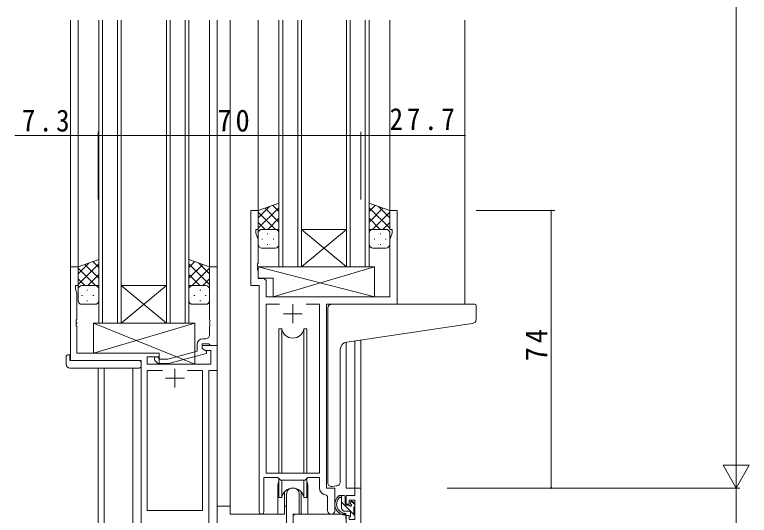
# Model space of a CAD drawing. Units: millimetres, scale not verified. Extents: x -841 to 292, y -594 to 212.
# Drawn here: x -720.9 to -525.2, y -390 to -256.4 of the extents above; entities that cross this region are included whole.
import ezdxf

# ---------------------------------------------------------------- set-up
doc = ezdxf.new("R2010")
doc.units = ezdxf.units.MM
doc.header["$LTSCALE"] = 2
for name, color, linetype, lineweight in [('0-3_YKK_11', 7, 'Continuous', 9), ('0-4_YKK_12', 2, 'Continuous', 9), ('0-5_YKK_13', 4, 'Continuous', 9), ('0-6_YKK_D', 6, 'Continuous', 9)]:
    doc.layers.add(name, color=color, linetype=linetype, lineweight=lineweight)
doc.styles.add('ＭＳ ゴシック', font='')
doc.styles.get('ＭＳ ゴシック').set_extended_font_data('MS Gothic')

msp = doc.modelspace()

# ---------------------------------------------------------------- linework, layer by layer
at = {"layer": '0-3_YKK_11'}
for p, q in [((-656.004, -308.681), (-658.004, -308.681)), ((-658.004, -308.681), (-658.004, -328.681)), ((-656.004, -313.681), (-656.004, -308.681)), ((-619.004, -308.681), (-621.004, -308.681)), ((-621.004, -308.681), (-621.004, -313.681)), ((-619.004, -333.681), (-619.004, -308.681)), ((-656.074, -322.723), (-656.074, -316.412)), ((-620.934, -316.412), (-620.934, -331.681)), ((-706.005, -348.681), (-706.005, -323.681)), ((-667.005, -323.681), (-669.005, -323.681)), ((-669.005, -323.681), (-669.005, -337.723)), ((-667.005, -344.681), (-667.005, -323.681)), ((-658.004, -328.681), (-655.804, -328.681)), ((-655.804, -328.681), (-655.804, -389.031)), ((-653.874, -331.681), (-653.874, -327.751)), ((-704.375, -330.588), (-704.375, -337.723)), ((-620.934, -331.681), (-653.874, -331.681)), ((-650.391, -333.611), (-653.874, -333.611)), ((-650.391, -333.611), (-653.874, -333.611)), ((-653.874, -333.611), (-653.874, -378.681)), ((-646.804, -333.681), (-646.804, -338.681)), ((-639.734, -333.611), (-643.217, -333.611)), ((-639.734, -378.681), (-639.734, -333.611)), ((-637.804, -333.681), (-619.004, -333.681)), ((-637.804, -382.681), (-637.804, -333.681)), ((-649.304, -336.181), (-644.304, -336.181)), ((-704.375, -339.639), (-704.375, -346.681)), ((-672.305, -344.381), (-672.305, -346.201)), ((-671.005, -344.181), (-669.205, -344.181)), ((-671.005, -345.481), (-671.005, -344.181)), ((-670.005, -342.881), (-670.805, -342.881)), ((-669.205, -344.181), (-669.005, -344.381)), ((-672.305, -346.201), (-680.066, -348.281)), ((-704.375, -346.681), (-682.405, -346.681)), ((-679.908, -349.481), (-669.805, -346.774)), ((-687.205, -348.681), (-706.005, -348.681)), ((-687.205, -414.931), (-687.205, -348.681)), ((-685.575, -349.681), (-668.635, -349.681)), ((-681.555, -351.311), (-685.575, -351.311)), ((-681.555, -351.311), (-685.575, -351.311)), ((-685.575, -351.311), (-685.575, -388.681)), ((-678.205, -350.881), (-678.205, -355.881)), ((-670.835, -351.311), (-674.854, -351.311)), ((-670.835, -388.681), (-670.835, -351.311)), ((-669.205, -351.311), (-669.205, -394.681)), ((-680.705, -353.381), (-675.705, -353.381)), ((-653.874, -378.681), (-639.734, -378.681)), ((-654.504, -389.031), (-654.504, -379.881)), ((-650.074, -380.611), (-643.534, -380.611)), ((-635.604, -382.681), (-637.804, -382.681)), ((-635.604, -388.716), (-635.604, -382.681)), ((-628.704, -424.681), (-628.704, -382.681)), ((-648.504, -384.381), (-648.504, -400.681)), ((-637.821, -384.609), (-637.534, -384.909)), ((-637.534, -384.909), (-637.534, -388.716)), ((-685.575, -388.681), (-670.835, -388.681)), ((-646.704, -398.681), (-646.704, -389.681))]:
    msp.add_line(p, q, dxfattribs=at)
for points in [[(-656.074, -316.412), (-656.704, -314.681), (-656.704, -313.681), (-656.004, -313.681)], [(-621.004, -313.681), (-620.304, -313.681), (-620.304, -314.681), (-620.934, -316.412)], [(-654.874, -326.751), (-656.074, -326.751), (-656.074, -324.639), (-656.194, -324.456), (-656.194, -323.906), (-656.074, -323.723), (-656.074, -323.639), (-656.194, -323.456), (-656.194, -322.906), (-656.074, -322.723)], [(-706.005, -323.681), (-704.005, -323.681), (-704.005, -328.681), (-704.705, -328.681), (-704.705, -329.681), (-704.375, -330.588)], [(-704.375, -337.723), (-704.495, -337.906), (-704.495, -338.456), (-704.375, -338.639), (-704.375, -338.723), (-704.495, -338.906), (-704.495, -339.456), (-704.375, -339.639)], [(-669.005, -337.723), (-668.885, -337.906), (-668.885, -338.456), (-669.005, -338.639), (-669.005, -338.723), (-668.885, -338.906), (-668.885, -339.456), (-669.005, -339.639), (-669.005, -341.881)], [(-669.005, -344.381), (-668.705, -344.681), (-667.005, -344.681)], [(-668.635, -349.681), (-668.635, -345.981), (-670.139, -345.981), (-671.005, -345.481), (-671.005, -344.681), (-667.005, -344.681), (-667.005, -351.311), (-669.205, -351.311)], [(-669.805, -346.774), (-669.805, -346.174), (-671.005, -345.481)], [(-682.405, -346.681), (-682.405, -347.681), (-685.575, -347.681), (-685.575, -349.681)], [(-680.066, -348.281), (-682.256, -348.281), (-682.68, -347.857)], [(-683.529, -348.705), (-682.753, -349.481), (-679.908, -349.481)], [(-654.504, -379.881), (-650.804, -379.881), (-650.074, -380.611)], [(-643.534, -380.611), (-642.804, -379.881), (-639.734, -379.881), (-639.734, -382.611)], [(-628.704, -382.681), (-630.334, -382.681), (-630.334, -384.681), (-632.604, -384.681), (-632.604, -386.981), (-631.804, -386.981), (-631.804, -385.881), (-630.334, -385.881), (-630.334, -391.081), (-631.804, -391.081), (-631.804, -389.981), (-632.604, -389.981), (-632.604, -392.281), (-630.334, -392.281)], [(-646.704, -389.681), (-645.104, -389.681), (-645.104, -384.381)]]:
    msp.add_lwpolyline(points, dxfattribs=at)
for centre, radius, start, end in [((-654.874, -327.751), 1, 0, 89.99998), ((-670.005, -341.881), 1, 270, 359.99998), ((-670.805, -344.381), 1.5, 90, 179.99998), ((-683.105, -348.281), 0.6, 44.99998, 225), ((-646.804, -384.381), 1.7, 359.99998, 180), ((-637.734, -382.611), 2, 179.99998, 267.50807), ((-655.154, -389.031), 0.65, 179.99998, 0), ((-636.569, -388.716), 0.965, 179.99998, 0)]:
    msp.add_arc(centre, radius, start, end, dxfattribs=at)
at = {"layer": '0-4_YKK_12'}
for p, q in [((-706.004, -257.931), (-706.004, -348.681)), ((-704.004, -257.931), (-704.004, -324.181)), ((-698.502, -338.681), (-698.502, -257.931)), ((-697.502, -257.931), (-697.502, -338.681)), ((-693.502, -338.681), (-693.502, -257.931)), ((-692.502, -257.931), (-692.502, -338.681)), ((-680.502, -338.681), (-680.502, -257.931)), ((-679.502, -257.931), (-679.502, -338.681)), ((-675.502, -338.681), (-675.502, -257.931)), ((-674.502, -257.931), (-674.502, -338.681)), ((-669.004, -257.931), (-669.004, -324.181)), ((-667.004, -257.931), (-667.004, -423.681)), ((-663.504, -257.931), (-663.504, -389.681)), ((-656.004, -257.931), (-656.004, -309.181)), ((-650.501, -323.681), (-650.501, -257.931)), ((-649.501, -257.931), (-649.501, -323.681)), ((-645.501, -323.681), (-645.501, -257.931)), ((-644.501, -257.931), (-644.501, -323.681)), ((-632.501, -323.681), (-632.501, -257.931)), ((-631.501, -257.931), (-631.501, -323.681)), ((-627.501, -323.681), (-627.501, -257.931)), ((-626.501, -257.931), (-626.501, -323.681)), ((-621.004, -257.931), (-621.004, -309.181)), ((-601.004, -257.931), (-601.004, -333.681)), ((-644.501, -313.681), (-632.501, -313.681)), ((-644.501, -323.681), (-632.501, -313.681)), ((-632.501, -323.681), (-644.501, -313.681)), ((-644.501, -323.681), (-650.501, -323.681)), ((-644.501, -323.681), (-632.501, -323.681)), ((-626.501, -323.681), (-632.501, -323.681)), ((-692.502, -338.681), (-680.502, -328.681)), ((-680.502, -338.681), (-692.502, -328.681)), ((-692.502, -328.681), (-680.502, -328.681)), ((-692.502, -338.681), (-698.502, -338.681)), ((-692.502, -338.681), (-680.502, -338.681)), ((-674.502, -338.681), (-680.502, -338.681)), ((-632.604, -343.822), (-632.604, -382.681)), ((-630.334, -343.481), (-630.334, -382.681)), ((-628.704, -343.236), (-628.704, -382.681)), ((-698.704, -350.681), (-698.704, -426.381)), ((-697.074, -350.681), (-697.074, -436.281)), ((-689.404, -423.681), (-689.404, -350.681)), ((-650.804, -382.181), (-650.804, -389.681)), ((-642.804, -382.181), (-642.804, -389.681)), ((-632.604, -382.681), (-628.704, -382.681)), ((-650.804, -389.681), (-663.504, -389.681)), ((-636.577, -389.681), (-642.804, -389.681))]:
    msp.add_line(p, q, dxfattribs=at)
for start, end in [(159.63586, 180), (0, 20.36412)]:
    msp.add_arc((-646.804, -382.181), 4, start, end, dxfattribs=at)
at = {"layer": '0-5_YKK_13'}
for p, q in [((-650.503, -306.717), (-656.003, -308.681)), ((-650.503, -314.903), (-650.503, -306.717)), ((-626.504, -306.717), (-621.004, -308.681)), ((-626.504, -314.903), (-626.504, -306.717)), ((-656.003, -310.584), (-653.042, -307.624)), ((-656.003, -313.413), (-650.503, -307.913)), ((-656.003, -308.681), (-656.003, -314.681)), ((-651.382, -313.681), (-656.003, -309.061)), ((-650.503, -311.732), (-654.199, -308.037)), ((-650.503, -308.904), (-652.114, -307.292)), ((-626.504, -308.904), (-624.892, -307.292)), ((-621.004, -313.413), (-626.504, -307.913)), ((-626.504, -311.732), (-622.808, -308.037)), ((-625.624, -313.681), (-621.004, -309.061)), ((-621.004, -310.584), (-623.965, -307.624)), ((-621.004, -308.681), (-621.004, -313.381)), ((-653.443, -313.681), (-650.503, -310.741)), ((-623.564, -313.681), (-626.504, -310.741)), ((-654.211, -313.681), (-656.003, -311.889)), ((-622.796, -313.681), (-621.004, -311.889)), ((-656.003, -317.681), (-656.003, -314.681)), ((-655.003, -313.681), (-651.403, -313.681)), ((-654.603, -313.681), (-650.503, -313.681)), ((-653.668, -314.903), (-653.468, -314.903)), ((-650.614, -313.681), (-650.503, -313.57)), ((-650.503, -314.681), (-650.503, -317.681)), ((-626.393, -313.681), (-626.504, -313.57)), ((-622.404, -313.681), (-626.504, -313.681)), ((-626.504, -314.681), (-626.504, -317.681)), ((-622.004, -313.681), (-625.604, -313.681)), ((-623.339, -314.903), (-623.539, -314.903)), ((-621.004, -317.681), (-621.004, -314.681)), ((-655.083, -316.318), (-654.883, -316.318)), ((-652.053, -316.318), (-651.853, -316.318)), ((-624.954, -316.318), (-625.154, -316.318)), ((-621.924, -316.318), (-622.124, -316.318)), ((-651.503, -318.681), (-655.003, -318.681)), ((-653.668, -317.733), (-653.468, -317.733)), ((-625.504, -318.681), (-622.004, -318.681)), ((-623.339, -317.733), (-623.539, -317.733)), ((-704.004, -325.584), (-701.043, -322.624)), ((-698.504, -323.904), (-700.116, -322.292)), ((-674.505, -323.904), (-672.894, -322.292)), ((-669.005, -325.584), (-671.966, -322.624)), ((-704.004, -328.413), (-698.504, -322.913)), ((-704.004, -323.681), (-704.004, -329.681)), ((-699.384, -328.681), (-704.004, -324.061)), ((-698.504, -326.732), (-702.2, -323.037)), ((-669.005, -328.413), (-674.505, -322.913)), ((-674.505, -326.732), (-670.809, -323.037)), ((-673.626, -328.681), (-669.005, -324.061)), ((-669.005, -323.681), (-669.005, -329.681)), ((-656.074, -323.682), (-656.074, -326.682)), ((-625.079, -323.682), (-656.074, -323.682)), ((-625.079, -331.681), (-656.074, -323.682)), ((-625.079, -323.682), (-625.079, -331.681)), ((-701.444, -328.681), (-698.504, -325.741)), ((-671.565, -328.681), (-674.505, -325.741)), ((-652.079, -326.682), (-656.074, -326.682)), ((-652.079, -326.682), (-652.079, -331.681)), ((-702.212, -328.681), (-704.004, -326.889)), ((-703.004, -328.681), (-699.404, -328.681)), ((-702.604, -328.681), (-698.504, -328.681)), ((-698.615, -328.681), (-698.504, -328.57)), ((-674.394, -328.681), (-674.505, -328.57)), ((-670.405, -328.681), (-674.505, -328.681)), ((-670.005, -328.681), (-673.605, -328.681)), ((-670.797, -328.681), (-669.005, -326.889)), ((-704.004, -332.681), (-704.004, -329.681)), ((-701.669, -329.903), (-701.469, -329.903)), ((-698.504, -329.681), (-698.504, -332.681)), ((-674.505, -329.681), (-674.505, -332.681)), ((-671.34, -329.903), (-671.54, -329.903)), ((-669.005, -332.681), (-669.005, -329.681)), ((-703.084, -331.318), (-702.884, -331.318)), ((-700.054, -331.318), (-699.854, -331.318)), ((-672.955, -331.318), (-673.155, -331.318)), ((-669.925, -331.318), (-670.125, -331.318)), ((-699.504, -333.681), (-703.004, -333.681)), ((-701.669, -332.733), (-701.469, -332.733)), ((-673.505, -333.681), (-670.005, -333.681)), ((-671.34, -332.733), (-671.54, -332.733)), ((-636.504, -333.681), (-601.007, -333.681)), ((-598.307, -333.681), (-601.007, -333.681)), ((-598.006, -337.765), (-598.006, -333.981)), ((-637.504, -343.233), (-637.504, -334.681)), ((-699.905, -346.681), (-699.905, -338.681)), ((-672.905, -349.681), (-699.905, -338.681)), ((-699.905, -346.681), (-672.905, -338.681)), ((-699.905, -338.681), (-672.905, -338.681)), ((-672.905, -338.681), (-672.905, -349.681)), ((-649.762, -340.181), (-650.554, -340.181)), ((-650.554, -340.181), (-650.554, -378.681)), ((-649.762, -378.681), (-649.762, -340.181)), ((-643.054, -340.181), (-643.846, -340.181)), ((-643.846, -378.681), (-643.846, -340.181)), ((-643.054, -378.681), (-643.054, -340.181)), ((-632.378, -343.788), (-600.901, -339.06)), ((-600.901, -339.06), (-598.919, -338.761)), ((-637.504, -343.233), (-637.504, -344.237)), ((-637.504, -381.235), (-637.504, -344.237)), ((-634.204, -381.121), (-634.204, -345.781)), ((-707.204, -349.681), (-707.204, -347.681)), ((-706.204, -348.681), (-706.204, -347.681)), ((-682.405, -346.681), (-699.905, -346.681)), ((-682.405, -349.681), (-682.405, -346.681)), ((-706.204, -348.681), (-687.704, -348.681)), ((-672.905, -349.681), (-682.405, -349.681)), ((-687.704, -350.681), (-706.204, -350.681)), ((-650.554, -380.131), (-650.554, -385.181)), ((-643.846, -385.181), (-643.846, -380.611)), ((-643.054, -385.181), (-643.054, -380.131)), ((-635.204, -382.125), (-636.417, -382.231)), ((-635.204, -382.125), (-635.117, -382.117)), ((-649.054, -383.697), (-649.054, -389.681)), ((-644.554, -389.681), (-644.554, -383.697)), ((-643.846, -385.181), (-643.054, -385.181)), ((-633.134, -384.681), (-634.434, -384.681)), ((-633.834, -387.881), (-633.834, -384.681)), ((-632.834, -386.981), (-632.834, -384.981)), ((-663.504, -387.481), (-667, -387.481)), ((-667, -400.681), (-667, -387.481)), ((-649.054, -387.481), (-648.504, -387.481)), ((-630.534, -389.738), (-633.834, -386.438)), ((-631.895, -387.281), (-632.534, -387.281)), ((-631.434, -386.481), (-631.434, -386.82)), ((-630.334, -387.109), (-631.242, -386.201)), ((-630.422, -386.769), (-630.922, -386.269)), ((-630.334, -387.581), (-630.334, -386.981)), ((-631.734, -388.881), (-632.834, -388.881)), ((-631.434, -389.181), (-631.434, -390.481)), ((-630.534, -389.781), (-630.534, -387.781)), ((-649.054, -389.681), (-650.804, -389.681)), ((-632.702, -389.681), (-646.28, -389.681)), ((-642.804, -389.681), (-644.554, -389.681)), ((-630.34, -389.932), (-630.485, -389.787))]:
    msp.add_line(p, q, dxfattribs=at)
for points in [[(-698.504, -329.903), (-698.504, -321.717), (-704.004, -323.681)], [(-674.505, -329.903), (-674.505, -321.717), (-669.005, -323.681)], [(-625.079, -331.681), (-652.079, -331.681), (-625.079, -323.682)], [(-706.704, -347.181), (-706.204, -347.181), (-706.204, -347.681)], [(-687.204, -349.181), (-687.204, -349.681), (-687.204, -350.181)], [(-650.554, -385.181), (-649.762, -385.181), (-649.762, -380.611)], [(-632.702, -389.681), (-632.634, -392.281), (-630.665, -392.281)]]:
    msp.add_lwpolyline(points, dxfattribs=at)
for centre, radius, start, end in [((-655.003, -314.681), 1, 89.99998, 179.99998), ((-655.003, -314.681), 1, 89.99998, 179.99998), ((-651.503, -314.681), 1, 359.99998, 89.99998), ((-651.503, -314.681), 1, 359.99998, 89.99998), ((-625.504, -314.681), 1, 90, 180), ((-625.504, -314.681), 1, 90, 180), ((-622.004, -314.681), 1, 0, 90), ((-622.004, -314.681), 1, 0, 90), ((-655.003, -317.681), 1, 179.99998, 269.99998), ((-651.503, -317.681), 1, 269.99998, 359.99998), ((-625.504, -317.681), 1, 180, 270), ((-622.004, -317.681), 1, 270, 0), ((-703.004, -329.681), 1, 89.99998, 179.99998), ((-703.004, -329.681), 1, 89.99998, 179.99998), ((-699.504, -329.681), 1, 359.99998, 89.99998), ((-699.504, -329.681), 1, 359.99998, 89.99998), ((-673.505, -329.681), 1, 90, 180), ((-673.505, -329.681), 1, 90, 180), ((-670.005, -329.681), 1, 0, 90), ((-670.005, -329.681), 1, 0, 90), ((-703.004, -332.681), 1, 179.99998, 269.99998), ((-699.504, -332.681), 1, 269.99998, 359.99998), ((-673.505, -332.681), 1, 180, 270), ((-670.005, -332.681), 1, 270, 0), ((-636.504, -334.681), 1, 135.57298, 180), ((-636.504, -334.681), 1, 90, 135.57298), ((-636.504, -334.681), 1, 121.36693, 135.57298), ((-598.307, -333.981), 0.3, 0, 90), ((-599.007, -337.765), 1, 275, 0), ((-646.804, -339.681), 3, 189.59798, 350.40582), ((-632.204, -345.781), 2, 95, 180), ((-706.704, -347.681), 0.5, 90, 180), ((-706.204, -349.681), 1, 180, 270), ((-687.704, -349.181), 0.5, 0, 90), ((-687.704, -350.181), 0.5, 270, 0), ((-636.504, -381.235), 1, 180, 275), ((-635.204, -381.121), 1, 275, 0), ((-646.804, -385.681), 3, 9.59416, 170.4066), ((-632.72, -387.002), 2.885, 126.45192, 263.90388), ((-632.634, -386.968), 2.504, 139.45805, 259.25217), ((-634.694, -385.085), 0.3, 301.62189, 336.95038), ((-634.234, -385.281), 0.2, 36.86989, 156.95038), ((-633.834, -384.981), 0.3, 216.86989, 270), ((-633.134, -384.981), 0.3, 0, 90), ((-632.534, -386.981), 0.3, 180, 270), ((-631.895, -387.581), 0.3, 33.05573, 90), ((-631.434, -387.281), 0.25, 213.05573, 56.94426), ((-631.134, -386.481), 0.3, 45, 180), ((-631.134, -386.82), 0.3, 180, 236.94426), ((-630.634, -386.981), 0.3, 0, 45), ((-632.834, -387.881), 1, 180, 270), ((-632.956, -389.631), 0.25, 253.63879, 125.58162), ((-631.734, -389.181), 0.3, 0, 90), ((-630.534, -387.581), 0.2, 270, 0), ((-646.28, -389.981), 0.3, 90, 179.49998), ((-630.534, -389.981), 0.2, 0, 90)]:
    msp.add_arc(centre, radius, start, end, dxfattribs=at)
at = {"layer": '0-6_YKK_D'}
for p, q in [((-528.704, 10.319), (-528.704, -375.681)), ((-706.004, -305.681), (-706.004, -287.681)), ((-698.704, -305.681), (-698.704, -287.681)), ((-698.704, -305.681), (-698.704, -287.681)), ((-698.704, -288.681), (-628.704, -288.681)), ((-628.704, -305.681), (-628.704, -287.681)), ((-628.704, -305.681), (-628.704, -287.681)), ((-628.704, -288.681), (-601.007, -288.681)), ((-601.007, -305.681), (-601.007, -287.681)), ((-598.004, -308.681), (-577.007, -308.681)), ((-578.007, -382.681), (-578.007, -308.681)), ((-528.704, -382.681), (-528.704, -370.557)), ((-528.704, -382.681), (-532.204, -376.619)), ((-525.204, -376.619), (-532.204, -376.619)), ((-528.704, -382.681), (-525.204, -376.619)), ((-605.704, -382.681), (-527.704, -382.681)), ((-605.704, -382.681), (-527.704, -382.681)), ((-598.004, -382.681), (-577.007, -382.681)), ((-528.704, -382.681), (-528.704, -427.681))]:
    msp.add_line(p, q, dxfattribs=at)
msp.add_lwpolyline([(-698.704, -288.681), (-706.004, -288.681), (-720.904, -288.681)], dxfattribs=at)
for centre, start, end in [((-706.004, -288.681), 0, 180), ((-706.004, -288.681), 180, 0), ((-698.704, -288.681), 0, 180), ((-698.704, -288.681), 0, 180), ((-698.704, -288.681), 180, 0), ((-698.704, -288.681), 180, 0), ((-628.704, -288.681), 0, 180), ((-628.704, -288.681), 0, 180), ((-628.704, -288.681), 180, 0), ((-628.704, -288.681), 180, 0), ((-601.007, -288.681), 0, 180), ((-601.007, -288.681), 180, 0), ((-578.007, -308.681), 90, 270), ((-578.007, -308.681), 270, 90), ((-578.007, -382.681), 90, 270), ((-578.007, -382.681), 270, 90)]:
    msp.add_arc(centre, 0.106, start, end, dxfattribs=at)

# ---------------------------------------------------------------- texts
at = {"layer": '0-6_YKK_D', "color": 7, "char_height": 5.865, "attachment_point": 7, "style": 'ＭＳ ゴシック'}
for s, insert in [('\\T1.27;\\W0.9;7.3', (-718.994, -287.681)), ('\\T1.27;\\W0.95;70', (-666.896, -287.681)), ('\\T1.28;\\W0.9;27.7', (-621.032, -287.281))]:
    msp.add_mtext(s, dxfattribs=dict(at, insert=insert))
at = {"layer": '0-6_YKK_D', "color": 7, "insert": (-579.007, -348.885), "char_height": 5.865, "attachment_point": 7, "rotation": 90, "style": 'ＭＳ ゴシック'}
msp.add_mtext('\\T1.27;\\W0.95;74', dxfattribs=at)

doc.saveas('drawing.dxf')
